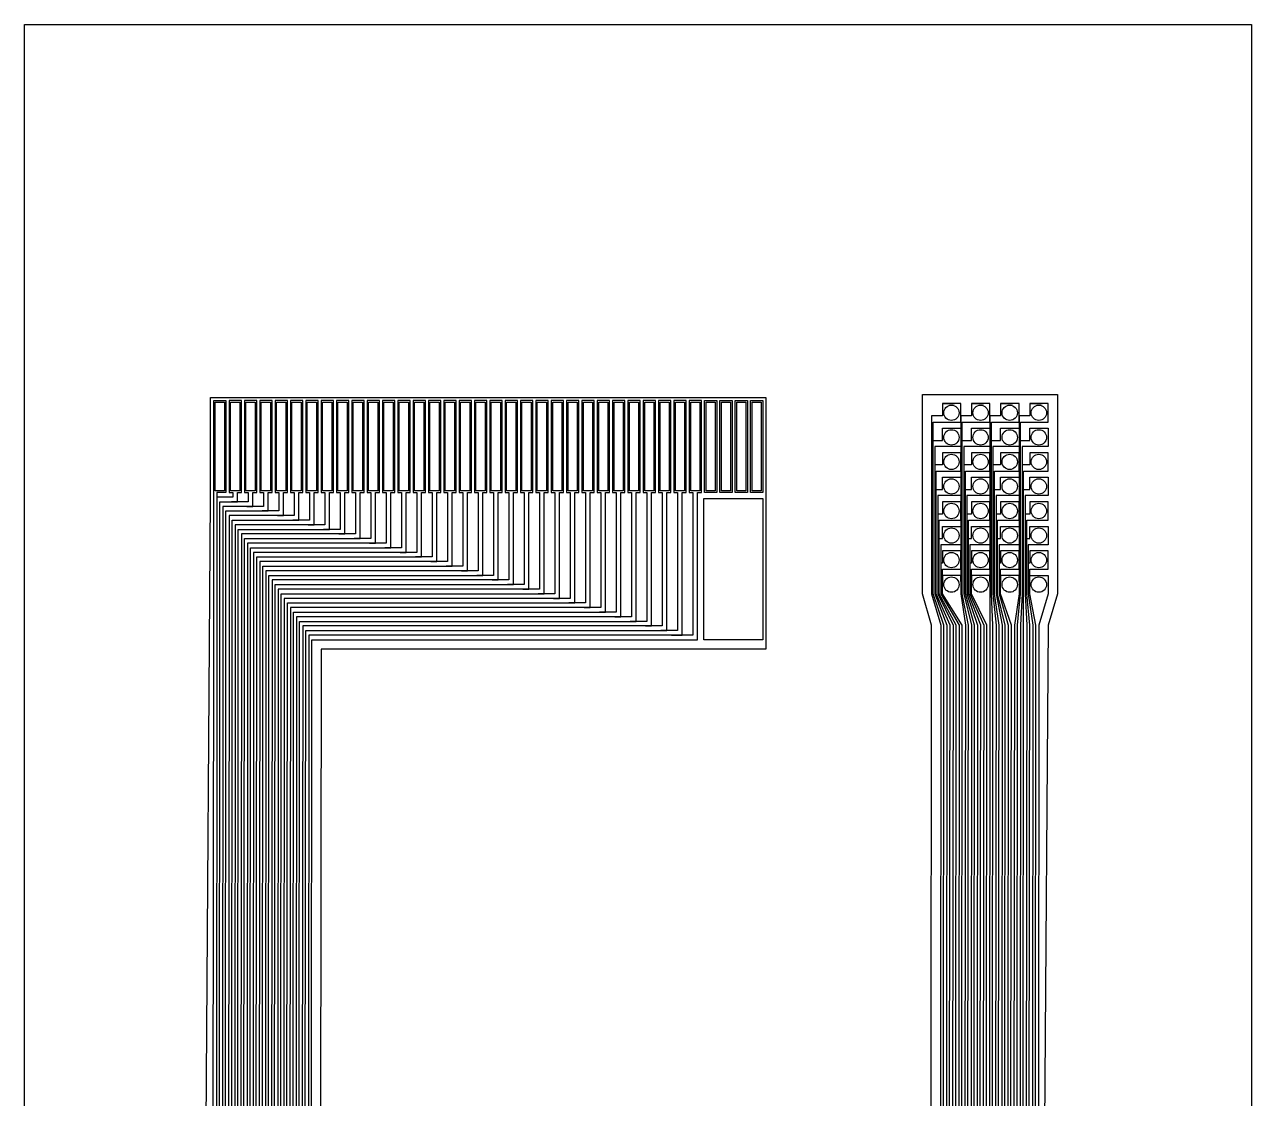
# Model space of a CAD drawing. Header units: inches. Extents: x 17.9 to 57.9, y 13.1 to 83.1.
# Drawn here: x 17.86 to 57.86, y 48.15 to 83.15 of the extents above; entities that cross this region are included whole.
import ezdxf

# ---------------------------------------------------------------- set-up
doc = ezdxf.new("R2010")
doc.units = ezdxf.units.IN
doc.header["$MEASUREMENT"] = 0
for name, color, linetype in [('Foil', 5, 'Continuous'), ('Hole', 1, 'Continuous'), ('Outline', 93, 'Continuous')]:
    doc.layers.add(name, color=color, linetype=linetype)

msp = doc.modelspace()

# ---------------------------------------------------------------- linework, layer by layer
at = {"layer": 'Foil'}
for p, q in [((17.859, 13.148), (17.859, 83.148)), ((17.859, 83.148), (57.859, 83.148)), ((57.859, 83.148), (57.859, 13.148)), ((24.027, 67.896), (24.027, 70.896)), ((24.027, 70.896), (24.427, 70.896)), ((24.427, 70.896), (24.427, 67.896)), ((24.927, 70.896), (24.527, 70.896)), ((24.527, 70.896), (24.527, 67.896)), ((24.927, 67.896), (24.927, 70.896)), ((25.427, 70.896), (25.027, 70.896)), ((25.027, 70.896), (25.027, 67.896)), ((25.427, 67.896), (25.427, 70.896)), ((25.927, 70.896), (25.527, 70.896)), ((25.527, 70.896), (25.527, 67.896)), ((25.927, 67.896), (25.927, 70.896)), ((26.427, 70.896), (26.027, 70.896)), ((26.027, 70.896), (26.027, 67.896)), ((26.427, 67.896), (26.427, 70.896)), ((26.927, 70.896), (26.527, 70.896)), ((26.527, 70.896), (26.527, 67.896)), ((26.927, 67.896), (26.927, 70.896)), ((27.427, 70.896), (27.027, 70.896)), ((27.027, 70.896), (27.027, 67.896)), ((27.427, 67.896), (27.427, 70.896)), ((27.927, 70.896), (27.527, 70.896)), ((27.527, 70.896), (27.527, 67.896)), ((27.927, 67.896), (27.927, 70.896)), ((28.427, 70.896), (28.027, 70.896)), ((28.027, 70.896), (28.027, 67.896)), ((28.427, 67.896), (28.427, 70.896)), ((28.927, 70.896), (28.527, 70.896)), ((28.527, 70.896), (28.527, 67.896)), ((28.927, 67.896), (28.927, 70.896)), ((29.427, 70.896), (29.027, 70.896)), ((29.027, 70.896), (29.027, 67.896)), ((29.427, 67.896), (29.427, 70.896)), ((29.927, 70.896), (29.527, 70.896)), ((29.527, 70.896), (29.527, 67.896)), ((29.927, 67.896), (29.927, 70.896)), ((30.427, 70.896), (30.027, 70.896)), ((30.027, 70.896), (30.027, 67.896)), ((30.427, 67.896), (30.427, 70.896)), ((30.927, 70.896), (30.527, 70.896)), ((30.527, 70.896), (30.527, 67.896)), ((30.927, 67.896), (30.927, 70.896)), ((31.427, 70.896), (31.027, 70.896)), ((31.027, 70.896), (31.027, 67.896)), ((31.427, 67.896), (31.427, 70.896)), ((31.927, 70.896), (31.527, 70.896)), ((31.527, 70.896), (31.527, 67.896)), ((31.927, 67.896), (31.927, 70.896)), ((32.427, 70.896), (32.027, 70.896)), ((32.027, 70.896), (32.027, 67.896)), ((32.427, 67.896), (32.427, 70.896)), ((32.927, 70.896), (32.527, 70.896)), ((32.527, 70.896), (32.527, 67.896)), ((32.927, 67.896), (32.927, 70.896)), ((33.427, 70.896), (33.027, 70.896)), ((33.027, 70.896), (33.027, 67.896)), ((33.427, 67.896), (33.427, 70.896)), ((33.927, 70.896), (33.527, 70.896)), ((33.527, 70.896), (33.527, 67.896)), ((33.927, 67.896), (33.927, 70.896)), ((34.427, 70.896), (34.027, 70.896)), ((34.027, 70.896), (34.027, 67.896)), ((34.427, 67.896), (34.427, 70.896)), ((34.927, 70.896), (34.527, 70.896)), ((34.527, 70.896), (34.527, 67.896)), ((34.927, 67.896), (34.927, 70.896)), ((35.427, 70.896), (35.027, 70.896)), ((35.027, 70.896), (35.027, 67.896)), ((35.427, 67.896), (35.427, 70.896)), ((35.927, 70.896), (35.527, 70.896)), ((35.527, 70.896), (35.527, 67.896)), ((35.927, 67.896), (35.927, 70.896)), ((36.427, 70.896), (36.027, 70.896)), ((36.027, 70.896), (36.027, 67.896)), ((36.427, 67.896), (36.427, 70.896)), ((36.927, 70.896), (36.527, 70.896)), ((36.527, 70.896), (36.527, 67.896)), ((36.927, 67.896), (36.927, 70.896)), ((37.427, 70.896), (37.027, 70.896)), ((37.027, 70.896), (37.027, 67.896)), ((37.427, 67.896), (37.427, 70.896)), ((37.927, 70.896), (37.527, 70.896)), ((37.527, 70.896), (37.527, 67.896)), ((37.927, 67.896), (37.927, 70.896)), ((38.427, 70.896), (38.027, 70.896)), ((38.027, 70.896), (38.027, 67.896)), ((38.427, 67.896), (38.427, 70.896)), ((38.927, 70.896), (38.527, 70.896)), ((38.527, 70.896), (38.527, 67.896)), ((38.927, 67.896), (38.927, 70.896)), ((39.427, 70.896), (39.027, 70.896)), ((39.027, 70.896), (39.027, 67.896)), ((39.427, 67.896), (39.427, 70.896)), ((39.927, 70.896), (39.527, 70.896)), ((39.527, 70.896), (39.527, 67.896)), ((39.927, 67.896), (39.927, 70.896)), ((40.027, 67.896), (40.027, 70.896)), ((40.027, 70.896), (40.427, 70.896)), ((40.427, 70.896), (40.427, 67.896)), ((40.527, 67.896), (40.527, 70.896)), ((40.527, 70.896), (40.927, 70.896)), ((40.927, 70.896), (40.927, 67.896)), ((41.027, 67.896), (41.027, 70.896)), ((41.027, 70.896), (41.427, 70.896)), ((41.427, 70.896), (41.427, 67.896)), ((41.527, 67.896), (41.527, 70.896)), ((41.527, 70.896), (41.927, 70.896)), ((41.927, 70.896), (41.927, 67.896)), ((47.781, 70.794), (48.181, 70.794)), ((48.381, 70.794), (47.781, 70.794)), ((47.781, 70.794), (47.781, 70.394)), ((48.381, 70.194), (48.381, 70.794)), ((48.731, 70.794), (49.131, 70.794)), ((49.331, 70.794), (48.731, 70.794)), ((48.731, 70.794), (48.731, 70.394)), ((49.331, 70.194), (49.331, 70.794)), ((49.681, 70.794), (50.081, 70.794)), ((50.281, 70.794), (49.681, 70.794)), ((49.681, 70.794), (49.681, 70.394)), ((50.281, 70.194), (50.281, 70.794)), ((50.631, 70.794), (51.031, 70.794)), ((51.231, 70.794), (50.631, 70.794)), ((50.631, 70.794), (50.631, 70.394)), ((51.231, 70.194), (51.231, 70.794)), ((47.781, 70.394), (47.431, 70.394)), ((47.431, 70.394), (47.431, 64.594)), ((47.481, 64.594), (47.481, 70.194)), ((47.481, 70.194), (48.381, 70.194)), ((48.731, 70.394), (48.381, 70.394)), ((48.381, 70.394), (48.381, 64.594)), ((48.431, 64.594), (48.431, 70.194)), ((48.431, 70.194), (49.331, 70.194)), ((49.681, 70.394), (49.331, 70.394)), ((49.331, 70.394), (49.331, 64.594)), ((49.381, 64.594), (49.381, 70.194)), ((49.381, 70.194), (50.281, 70.194)), ((50.631, 70.394), (50.281, 70.394)), ((50.281, 70.394), (50.281, 64.594)), ((50.331, 64.594), (50.331, 70.194)), ((50.331, 70.194), (51.231, 70.194)), ((47.781, 69.594), (47.781, 69.994)), ((47.781, 69.994), (48.381, 69.994)), ((48.381, 69.994), (48.381, 69.394)), ((48.731, 69.594), (48.731, 69.994)), ((48.731, 69.994), (49.331, 69.994)), ((49.331, 69.994), (49.331, 69.394)), ((49.681, 69.594), (49.681, 69.994)), ((49.681, 69.994), (50.281, 69.994)), ((50.281, 69.994), (50.281, 69.394)), ((50.631, 69.594), (50.631, 69.994)), ((50.631, 69.994), (51.231, 69.994)), ((51.231, 69.994), (51.231, 69.394)), ((47.481, 69.394), (47.481, 69.594)), ((47.481, 69.594), (47.781, 69.594)), ((48.381, 69.394), (47.531, 69.394)), ((47.531, 69.394), (47.531, 68.794)), ((48.431, 69.394), (48.431, 69.594)), ((48.431, 69.594), (48.731, 69.594)), ((49.331, 69.394), (48.481, 69.394)), ((48.481, 69.394), (48.481, 68.794)), ((49.381, 69.394), (49.381, 69.594)), ((49.381, 69.594), (49.681, 69.594)), ((50.281, 69.394), (49.431, 69.394)), ((49.431, 69.394), (49.431, 68.794)), ((50.331, 69.394), (50.331, 69.594)), ((50.331, 69.594), (50.631, 69.594)), ((51.231, 69.394), (50.381, 69.394)), ((50.381, 69.394), (50.381, 68.794)), ((48.381, 69.194), (47.781, 69.194)), ((47.781, 69.194), (47.781, 68.794)), ((48.381, 68.594), (48.381, 69.194)), ((49.331, 69.194), (48.731, 69.194)), ((48.731, 69.194), (48.731, 68.794)), ((49.331, 68.594), (49.331, 69.194)), ((50.281, 69.194), (49.681, 69.194)), ((49.681, 69.194), (49.681, 68.794)), ((50.281, 68.594), (50.281, 69.194)), ((51.231, 69.194), (50.631, 69.194)), ((50.631, 69.194), (50.631, 68.794)), ((51.231, 68.594), (51.231, 69.194)), ((47.781, 68.794), (47.531, 68.794)), ((47.531, 68.794), (47.531, 64.594)), ((47.531, 68.794), (47.531, 68.594)), ((47.581, 64.594), (47.581, 68.594)), ((47.581, 68.594), (48.381, 68.594)), ((48.731, 68.794), (48.481, 68.794)), ((48.481, 68.794), (48.481, 64.594)), ((48.481, 68.794), (48.481, 68.594)), ((48.531, 64.594), (48.531, 68.594)), ((48.531, 68.594), (49.331, 68.594)), ((49.681, 68.794), (49.431, 68.794)), ((49.431, 68.794), (49.431, 64.594)), ((49.431, 68.794), (49.431, 68.594)), ((49.481, 64.594), (49.481, 68.594)), ((49.481, 68.594), (50.281, 68.594)), ((50.631, 68.794), (50.381, 68.794)), ((50.381, 68.794), (50.381, 64.594)), ((50.381, 68.794), (50.381, 68.594)), ((50.431, 64.594), (50.431, 68.594)), ((50.431, 68.594), (51.231, 68.594)), ((47.781, 67.994), (47.781, 68.394)), ((47.781, 68.394), (48.381, 68.394)), ((48.381, 68.394), (48.381, 67.794)), ((48.731, 67.994), (48.731, 68.394)), ((48.731, 68.394), (49.331, 68.394)), ((49.331, 68.394), (49.331, 67.794)), ((49.681, 67.994), (49.681, 68.394)), ((49.681, 68.394), (50.281, 68.394)), ((50.281, 68.394), (50.281, 67.794)), ((50.631, 67.994), (50.631, 68.394)), ((50.631, 68.394), (51.231, 68.394)), ((51.231, 68.394), (51.231, 67.794)), ((24.027, 63.096), (24.027, 67.896)), ((24.427, 67.896), (24.127, 67.896)), ((24.127, 67.896), (24.127, 67.746)), ((24.652, 67.746), (24.127, 67.746)), ((24.127, 67.746), (24.127, 63.096)), ((24.127, 67.746), (24.127, 67.546)), ((24.527, 67.896), (24.652, 67.896)), ((24.652, 67.896), (24.652, 67.746)), ((24.802, 67.596), (24.802, 67.896)), ((24.802, 67.896), (24.927, 67.896)), ((25.027, 67.896), (25.152, 67.896)), ((25.152, 67.896), (25.152, 67.596)), ((25.302, 67.446), (25.302, 67.896)), ((25.302, 67.896), (25.427, 67.896)), ((25.527, 67.896), (25.652, 67.896)), ((25.652, 67.896), (25.652, 67.446)), ((25.802, 67.296), (25.802, 67.896)), ((25.802, 67.896), (25.927, 67.896)), ((26.027, 67.896), (26.152, 67.896)), ((26.152, 67.896), (26.152, 67.296)), ((26.302, 67.146), (26.302, 67.896)), ((26.302, 67.896), (26.427, 67.896)), ((26.527, 67.896), (26.652, 67.896)), ((26.652, 67.896), (26.652, 67.146)), ((26.802, 66.996), (26.802, 67.896)), ((26.802, 67.896), (26.927, 67.896)), ((27.027, 67.896), (27.152, 67.896)), ((27.152, 67.896), (27.152, 66.996)), ((27.302, 66.846), (27.302, 67.896)), ((27.302, 67.896), (27.427, 67.896)), ((27.527, 67.896), (27.652, 67.896)), ((27.652, 67.896), (27.652, 66.846)), ((27.802, 66.696), (27.802, 67.896)), ((27.802, 67.896), (27.927, 67.896)), ((28.027, 67.896), (28.152, 67.896)), ((28.152, 67.896), (28.152, 66.696)), ((28.302, 66.546), (28.302, 67.896)), ((28.302, 67.896), (28.427, 67.896)), ((28.527, 67.896), (28.652, 67.896)), ((28.652, 67.896), (28.652, 66.546)), ((28.802, 66.396), (28.802, 67.896)), ((28.802, 67.896), (28.927, 67.896)), ((29.027, 67.896), (29.152, 67.896)), ((29.152, 67.896), (29.152, 66.396)), ((29.302, 66.246), (29.302, 67.896)), ((29.302, 67.896), (29.427, 67.896)), ((29.527, 67.896), (29.652, 67.896)), ((29.652, 67.896), (29.652, 66.246)), ((29.802, 66.096), (29.802, 67.896)), ((29.802, 67.896), (29.927, 67.896)), ((30.027, 67.896), (30.152, 67.896)), ((30.152, 67.896), (30.152, 66.096)), ((30.302, 65.946), (30.302, 67.896)), ((30.302, 67.896), (30.427, 67.896)), ((30.527, 67.896), (30.652, 67.896)), ((30.652, 67.896), (30.652, 65.946)), ((30.802, 65.796), (30.802, 67.896)), ((30.802, 67.896), (30.927, 67.896)), ((31.027, 67.896), (31.152, 67.896)), ((31.152, 67.896), (31.152, 65.796)), ((31.302, 65.646), (31.302, 67.896)), ((31.302, 67.896), (31.427, 67.896)), ((31.527, 67.896), (31.652, 67.896)), ((31.652, 67.896), (31.652, 65.646)), ((31.802, 65.496), (31.802, 67.896)), ((31.802, 67.896), (31.927, 67.896)), ((32.027, 67.896), (32.152, 67.896)), ((32.152, 67.896), (32.152, 65.496)), ((32.302, 65.346), (32.302, 67.896)), ((32.302, 67.896), (32.427, 67.896)), ((32.527, 67.896), (32.652, 67.896)), ((32.652, 67.896), (32.652, 65.346)), ((32.802, 65.196), (32.802, 67.896)), ((32.802, 67.896), (32.927, 67.896)), ((33.027, 67.896), (33.152, 67.896)), ((33.152, 67.896), (33.152, 65.196)), ((33.302, 65.046), (33.302, 67.896)), ((33.302, 67.896), (33.427, 67.896)), ((33.527, 67.896), (33.652, 67.896)), ((33.652, 67.896), (33.652, 65.046)), ((33.802, 64.896), (33.802, 67.896)), ((33.802, 67.896), (33.927, 67.896)), ((34.027, 67.896), (34.152, 67.896)), ((34.152, 67.896), (34.152, 64.896)), ((34.302, 64.746), (34.302, 67.896)), ((34.302, 67.896), (34.427, 67.896)), ((34.527, 67.896), (34.652, 67.896)), ((34.652, 67.896), (34.652, 64.746)), ((34.802, 64.596), (34.802, 67.896)), ((34.802, 67.896), (34.927, 67.896)), ((35.027, 67.896), (35.152, 67.896)), ((35.152, 67.896), (35.152, 64.596)), ((35.302, 64.446), (35.302, 67.896)), ((35.302, 67.896), (35.427, 67.896)), ((35.527, 67.896), (35.652, 67.896)), ((35.652, 67.896), (35.652, 64.446)), ((35.802, 64.296), (35.802, 67.896)), ((35.802, 67.896), (35.927, 67.896)), ((36.027, 67.896), (36.152, 67.896)), ((36.152, 67.896), (36.152, 64.296)), ((36.302, 64.146), (36.302, 67.896)), ((36.302, 67.896), (36.427, 67.896)), ((36.527, 67.896), (36.652, 67.896)), ((36.652, 67.896), (36.652, 64.146)), ((36.802, 63.996), (36.802, 67.896)), ((36.802, 67.896), (36.927, 67.896)), ((37.027, 67.896), (37.152, 67.896)), ((37.152, 67.896), (37.152, 63.996)), ((37.302, 63.846), (37.302, 67.896)), ((37.302, 67.896), (37.427, 67.896)), ((37.527, 67.896), (37.652, 67.896)), ((37.652, 67.896), (37.652, 63.846)), ((37.802, 63.696), (37.802, 67.896)), ((37.802, 67.896), (37.927, 67.896)), ((38.027, 67.896), (38.152, 67.896)), ((38.152, 67.896), (38.152, 63.696)), ((38.302, 63.546), (38.302, 67.896)), ((38.302, 67.896), (38.427, 67.896)), ((38.527, 67.896), (38.652, 67.896)), ((38.652, 67.896), (38.652, 63.546)), ((38.802, 63.396), (38.802, 67.896)), ((38.802, 67.896), (38.927, 67.896)), ((39.027, 67.896), (39.152, 67.896)), ((39.152, 67.896), (39.152, 63.396)), ((39.302, 63.246), (39.302, 67.896)), ((39.302, 67.896), (39.427, 67.896)), ((39.527, 67.896), (39.652, 67.896)), ((39.652, 67.896), (39.652, 63.246)), ((39.802, 63.096), (39.802, 67.896)), ((39.802, 67.896), (39.927, 67.896)), ((40.002, 63.096), (40.002, 67.696)), ((40.002, 67.696), (41.927, 67.696)), ((40.427, 67.896), (40.027, 67.896)), ((40.927, 67.896), (40.527, 67.896)), ((41.427, 67.896), (41.027, 67.896)), ((41.927, 67.896), (41.527, 67.896)), ((41.927, 67.696), (41.927, 63.096)), ((47.581, 67.794), (47.581, 67.994)), ((47.581, 67.994), (47.781, 67.994)), ((48.381, 67.794), (47.631, 67.794)), ((47.631, 67.794), (47.631, 67.194)), ((48.531, 67.794), (48.531, 67.994)), ((48.531, 67.994), (48.731, 67.994)), ((49.331, 67.794), (48.581, 67.794)), ((48.581, 67.794), (48.581, 67.194)), ((49.481, 67.794), (49.481, 67.994)), ((49.481, 67.994), (49.681, 67.994)), ((50.281, 67.794), (49.531, 67.794)), ((49.531, 67.794), (49.531, 67.194)), ((50.431, 67.794), (50.431, 67.994)), ((50.431, 67.994), (50.631, 67.994)), ((51.231, 67.794), (50.481, 67.794)), ((50.481, 67.794), (50.481, 67.194)), ((24.227, 63.096), (24.227, 67.596)), ((24.227, 67.596), (24.802, 67.596)), ((25.652, 67.446), (24.327, 67.446)), ((24.327, 67.446), (24.327, 63.096)), ((24.427, 63.096), (24.427, 67.296)), ((24.427, 67.296), (25.802, 67.296)), ((24.802, 67.596), (24.602, 67.596)), ((25.152, 67.596), (24.802, 67.596)), ((25.102, 67.446), (25.302, 67.446)), ((25.802, 67.296), (25.602, 67.296)), ((26.152, 67.296), (25.802, 67.296)), ((48.381, 67.594), (47.781, 67.594)), ((47.781, 67.594), (47.781, 67.194)), ((48.381, 66.994), (48.381, 67.594)), ((49.331, 67.594), (48.731, 67.594)), ((48.731, 67.594), (48.731, 67.194)), ((49.331, 66.994), (49.331, 67.594)), ((50.281, 67.594), (49.681, 67.594)), ((49.681, 67.594), (49.681, 67.194)), ((50.281, 66.994), (50.281, 67.594)), ((51.231, 67.594), (50.631, 67.594)), ((50.631, 67.594), (50.631, 67.194)), ((51.231, 66.994), (51.231, 67.594)), ((26.652, 67.146), (24.527, 67.146)), ((24.527, 67.146), (24.527, 63.096)), ((24.627, 63.096), (24.627, 66.996)), ((24.627, 66.996), (26.802, 66.996)), ((27.652, 66.846), (24.727, 66.846)), ((24.727, 66.846), (24.727, 63.096)), ((26.102, 67.146), (26.302, 67.146)), ((26.802, 66.996), (26.602, 66.996)), ((27.152, 66.996), (26.802, 66.996)), ((27.102, 66.846), (27.302, 66.846)), ((47.781, 67.194), (47.631, 67.194)), ((47.631, 67.194), (47.631, 64.594)), ((47.631, 67.194), (47.631, 66.994)), ((47.681, 64.594), (47.681, 66.994)), ((47.681, 66.994), (48.381, 66.994)), ((48.731, 67.194), (48.581, 67.194)), ((48.581, 67.194), (48.581, 64.594)), ((48.581, 67.194), (48.581, 66.994)), ((48.631, 64.594), (48.631, 66.994)), ((48.631, 66.994), (49.331, 66.994)), ((49.681, 67.194), (49.531, 67.194)), ((49.531, 67.194), (49.531, 64.594)), ((49.531, 67.194), (49.531, 66.994)), ((49.581, 64.594), (49.581, 66.994)), ((49.581, 66.994), (50.281, 66.994)), ((50.631, 67.194), (50.481, 67.194)), ((50.481, 67.194), (50.481, 64.594)), ((50.481, 67.194), (50.481, 66.994)), ((50.531, 64.594), (50.531, 66.994)), ((50.531, 66.994), (51.231, 66.994)), ((24.827, 63.096), (24.827, 66.696)), ((24.827, 66.696), (27.802, 66.696)), ((28.652, 66.546), (24.927, 66.546)), ((24.927, 66.546), (24.927, 63.096)), ((27.802, 66.696), (27.602, 66.696)), ((28.152, 66.696), (27.802, 66.696)), ((28.102, 66.546), (28.302, 66.546)), ((47.781, 66.394), (47.781, 66.794)), ((47.781, 66.794), (48.381, 66.794)), ((48.381, 66.794), (48.381, 66.194)), ((48.731, 66.394), (48.731, 66.794)), ((48.731, 66.794), (49.331, 66.794)), ((49.331, 66.794), (49.331, 66.194)), ((49.681, 66.394), (49.681, 66.794)), ((49.681, 66.794), (50.281, 66.794)), ((50.281, 66.794), (50.281, 66.194)), ((50.631, 66.394), (50.631, 66.794)), ((50.631, 66.794), (51.231, 66.794)), ((51.231, 66.794), (51.231, 66.194)), ((25.027, 63.096), (25.027, 66.396)), ((25.027, 66.396), (28.802, 66.396)), ((29.652, 66.246), (25.127, 66.246)), ((25.127, 66.246), (25.127, 63.096)), ((25.227, 63.096), (25.227, 66.096)), ((25.227, 66.096), (29.802, 66.096)), ((28.802, 66.396), (28.602, 66.396)), ((29.152, 66.396), (28.802, 66.396)), ((29.102, 66.246), (29.302, 66.246)), ((29.802, 66.096), (29.602, 66.096)), ((30.152, 66.096), (29.802, 66.096)), ((47.681, 66.194), (47.681, 66.394)), ((47.681, 66.394), (47.781, 66.394)), ((48.381, 66.194), (47.731, 66.194)), ((47.731, 66.194), (47.731, 65.594)), ((48.631, 66.194), (48.631, 66.394)), ((48.631, 66.394), (48.731, 66.394)), ((49.331, 66.194), (48.681, 66.194)), ((48.681, 66.194), (48.681, 65.594)), ((49.581, 66.194), (49.581, 66.394)), ((49.581, 66.394), (49.681, 66.394)), ((50.281, 66.194), (49.631, 66.194)), ((49.631, 66.194), (49.631, 65.594)), ((50.531, 66.194), (50.531, 66.394)), ((50.531, 66.394), (50.631, 66.394)), ((51.231, 66.194), (50.581, 66.194)), ((50.581, 66.194), (50.581, 65.594)), ((30.652, 65.946), (25.327, 65.946)), ((25.327, 65.946), (25.327, 63.096)), ((25.427, 63.096), (25.427, 65.796)), ((25.427, 65.796), (30.802, 65.796)), ((31.652, 65.646), (25.527, 65.646)), ((25.527, 65.646), (25.527, 63.096)), ((30.102, 65.946), (30.302, 65.946)), ((30.802, 65.796), (30.602, 65.796)), ((31.152, 65.796), (30.802, 65.796)), ((31.102, 65.646), (31.302, 65.646)), ((48.381, 65.994), (47.781, 65.994)), ((47.781, 65.994), (47.781, 65.594)), ((48.381, 65.394), (48.381, 65.994)), ((49.331, 65.994), (48.731, 65.994)), ((48.731, 65.994), (48.731, 65.594)), ((49.331, 65.394), (49.331, 65.994)), ((50.281, 65.994), (49.681, 65.994)), ((49.681, 65.994), (49.681, 65.594)), ((50.281, 65.394), (50.281, 65.994)), ((51.231, 65.994), (50.631, 65.994)), ((50.631, 65.994), (50.631, 65.594)), ((51.231, 65.394), (51.231, 65.994)), ((25.627, 63.096), (25.627, 65.496)), ((25.627, 65.496), (31.802, 65.496)), ((32.652, 65.346), (25.727, 65.346)), ((25.727, 65.346), (25.727, 63.096)), ((31.802, 65.496), (31.602, 65.496)), ((32.152, 65.496), (31.802, 65.496)), ((32.102, 65.346), (32.302, 65.346)), ((47.731, 65.594), (47.731, 65.394)), ((47.781, 65.594), (47.731, 65.594)), ((47.731, 65.594), (47.731, 64.594)), ((47.781, 64.594), (47.781, 65.394)), ((47.781, 65.394), (48.381, 65.394)), ((48.681, 65.594), (48.681, 65.394)), ((48.731, 65.594), (48.681, 65.594)), ((48.681, 65.594), (48.681, 64.594)), ((48.731, 64.594), (48.731, 65.394)), ((48.731, 65.394), (49.331, 65.394)), ((49.631, 65.594), (49.631, 65.394)), ((49.681, 65.594), (49.631, 65.594)), ((49.631, 65.594), (49.631, 64.594)), ((49.681, 64.594), (49.681, 65.394)), ((49.681, 65.394), (50.281, 65.394)), ((50.581, 65.594), (50.581, 65.394)), ((50.631, 65.594), (50.581, 65.594)), ((50.581, 65.594), (50.581, 64.594)), ((50.631, 64.594), (50.631, 65.394)), ((50.631, 65.394), (51.231, 65.394)), ((25.827, 63.096), (25.827, 65.196)), ((25.827, 65.196), (32.802, 65.196)), ((33.652, 65.046), (25.927, 65.046)), ((25.927, 65.046), (25.927, 63.096)), ((26.027, 63.096), (26.027, 64.896)), ((26.027, 64.896), (33.802, 64.896)), ((32.802, 65.196), (32.602, 65.196)), ((33.152, 65.196), (32.802, 65.196)), ((33.102, 65.046), (33.302, 65.046)), ((33.802, 64.896), (33.602, 64.896)), ((34.152, 64.896), (33.802, 64.896)), ((48.381, 65.194), (47.781, 65.194)), ((47.781, 65.194), (47.781, 64.994)), ((48.381, 64.994), (48.381, 65.194)), ((49.331, 65.194), (48.731, 65.194)), ((48.731, 65.194), (48.731, 64.994)), ((49.331, 64.994), (49.331, 65.194)), ((50.281, 65.194), (49.681, 65.194)), ((49.681, 65.194), (49.681, 64.994)), ((50.281, 64.994), (50.281, 65.194)), ((50.631, 64.994), (50.631, 65.194)), ((50.631, 65.194), (51.231, 65.194)), ((51.231, 65.194), (51.231, 64.594)), ((34.652, 64.746), (26.127, 64.746)), ((26.127, 64.746), (26.127, 63.096)), ((26.227, 63.096), (26.227, 64.596)), ((26.227, 64.596), (34.802, 64.596)), ((35.652, 64.446), (26.327, 64.446)), ((26.327, 64.446), (26.327, 63.096)), ((34.102, 64.746), (34.302, 64.746)), ((34.802, 64.596), (34.602, 64.596)), ((35.152, 64.596), (34.802, 64.596)), ((35.102, 64.446), (35.302, 64.446)), ((47.431, 64.594), (47.731, 63.572)), ((47.831, 63.572), (47.481, 64.594)), ((47.531, 64.594), (47.931, 63.572)), ((48.031, 63.572), (47.581, 64.594)), ((47.631, 64.594), (48.131, 63.572)), ((48.231, 63.572), (47.681, 64.594)), ((47.731, 64.594), (48.331, 63.572)), ((48.431, 63.572), (47.781, 64.594)), ((48.381, 64.594), (48.531, 63.572)), ((48.631, 63.572), (48.431, 64.594)), ((48.481, 64.594), (48.731, 63.572)), ((48.831, 63.572), (48.531, 64.594)), ((48.581, 64.594), (48.931, 63.572)), ((49.031, 63.572), (48.631, 64.594)), ((48.681, 64.594), (49.131, 63.572)), ((49.231, 63.572), (48.731, 64.594)), ((49.331, 64.594), (49.331, 63.572)), ((49.431, 63.572), (49.381, 64.594)), ((49.431, 64.594), (49.531, 63.572)), ((49.631, 63.572), (49.481, 64.594)), ((49.531, 64.594), (49.731, 63.572)), ((49.831, 63.572), (49.581, 64.594)), ((49.631, 64.594), (49.931, 63.572)), ((50.031, 63.572), (49.681, 64.594)), ((50.281, 64.594), (50.131, 63.572)), ((50.231, 63.572), (50.331, 64.594)), ((50.381, 64.594), (50.331, 63.572)), ((50.431, 63.572), (50.431, 64.594)), ((50.481, 64.594), (50.531, 63.572)), ((50.631, 63.572), (50.531, 64.594)), ((50.581, 64.594), (50.731, 63.572)), ((50.831, 63.572), (50.631, 64.594)), ((51.231, 64.594), (50.931, 63.572)), ((26.427, 63.096), (26.427, 64.296)), ((26.427, 64.296), (35.802, 64.296)), ((36.652, 64.146), (26.527, 64.146)), ((26.527, 64.146), (26.527, 63.096)), ((35.802, 64.296), (35.602, 64.296)), ((36.152, 64.296), (35.802, 64.296)), ((36.102, 64.146), (36.302, 64.146)), ((26.627, 63.096), (26.627, 63.996)), ((26.627, 63.996), (36.802, 63.996)), ((37.652, 63.846), (26.727, 63.846)), ((26.727, 63.846), (26.727, 63.096)), ((26.827, 63.096), (26.827, 63.696)), ((26.827, 63.696), (37.802, 63.696)), ((36.802, 63.996), (36.602, 63.996)), ((37.152, 63.996), (36.802, 63.996)), ((37.102, 63.846), (37.302, 63.846)), ((37.802, 63.696), (37.602, 63.696)), ((38.152, 63.696), (37.802, 63.696)), ((38.652, 63.546), (26.927, 63.546)), ((26.927, 63.546), (26.927, 63.096)), ((27.027, 63.096), (27.027, 63.396)), ((27.027, 63.396), (38.802, 63.396)), ((39.652, 63.246), (27.127, 63.246)), ((27.127, 63.246), (27.127, 63.096)), ((38.102, 63.546), (38.302, 63.546)), ((38.802, 63.396), (38.602, 63.396)), ((39.152, 63.396), (38.802, 63.396)), ((38.952, 63.246), (39.152, 63.246)), ((39.102, 63.246), (39.302, 63.246)), ((47.731, 63.572), (47.706, 36.529)), ((47.806, 36.529), (47.831, 63.572)), ((47.931, 63.572), (47.906, 36.529)), ((48.006, 36.529), (48.031, 63.572)), ((48.131, 63.572), (48.106, 36.529)), ((48.206, 36.529), (48.231, 63.572)), ((48.331, 63.572), (48.306, 36.529)), ((48.406, 36.529), (48.431, 63.572)), ((48.531, 63.572), (48.506, 36.529)), ((48.606, 36.529), (48.631, 63.572)), ((48.731, 63.572), (48.706, 36.529)), ((48.806, 36.529), (48.831, 63.572)), ((48.931, 63.572), (48.906, 36.529)), ((49.006, 36.529), (49.031, 63.572)), ((49.131, 63.572), (49.106, 36.529)), ((49.206, 36.529), (49.231, 63.572)), ((49.331, 63.572), (49.306, 36.529)), ((49.406, 36.529), (49.431, 63.572)), ((49.531, 63.572), (49.506, 36.529)), ((49.606, 36.529), (49.631, 63.572)), ((49.731, 63.572), (49.706, 36.529)), ((49.806, 36.529), (49.831, 63.572)), ((49.931, 63.572), (49.906, 36.529)), ((50.006, 36.529), (50.031, 63.572)), ((50.131, 63.572), (50.106, 36.529)), ((50.206, 36.529), (50.231, 63.572)), ((50.331, 63.572), (50.306, 36.529)), ((50.406, 36.529), (50.431, 63.572)), ((50.531, 63.572), (50.506, 36.529)), ((50.606, 36.529), (50.631, 63.572)), ((50.731, 63.572), (50.706, 36.529)), ((50.806, 36.529), (50.831, 63.572)), ((50.931, 63.572), (50.906, 36.529)), ((24.003, 36.053), (24.027, 63.096)), ((24.127, 63.096), (24.103, 36.053)), ((24.203, 36.053), (24.227, 63.096)), ((24.327, 63.096), (24.303, 36.053)), ((24.403, 36.053), (24.427, 63.096)), ((24.527, 63.096), (24.503, 36.053)), ((24.603, 36.053), (24.627, 63.096)), ((24.727, 63.096), (24.703, 36.053)), ((24.803, 36.053), (24.827, 63.096)), ((24.927, 63.096), (24.903, 36.053)), ((25.003, 36.053), (25.027, 63.096)), ((25.127, 63.096), (25.103, 36.053)), ((25.203, 36.053), (25.227, 63.096)), ((25.327, 63.096), (25.303, 36.053)), ((25.403, 36.053), (25.427, 63.096)), ((25.527, 63.096), (25.503, 36.053)), ((25.603, 36.053), (25.627, 63.096)), ((25.727, 63.096), (25.703, 36.053)), ((25.803, 36.053), (25.827, 63.096)), ((25.927, 63.096), (25.903, 36.053)), ((26.003, 36.053), (26.027, 63.096)), ((26.127, 63.096), (26.103, 36.053)), ((26.203, 36.053), (26.227, 63.096)), ((26.327, 63.096), (26.303, 36.053)), ((26.403, 36.053), (26.427, 63.096)), ((26.527, 63.096), (26.503, 36.053)), ((26.603, 36.053), (26.627, 63.096)), ((26.727, 63.096), (26.703, 36.053)), ((26.803, 36.053), (26.827, 63.096)), ((26.927, 63.096), (26.903, 36.053)), ((27.003, 36.053), (27.027, 63.096)), ((27.127, 63.096), (27.103, 36.053)), ((27.203, 36.053), (27.227, 63.096)), ((27.227, 63.096), (39.802, 63.096)), ((41.927, 63.096), (40.002, 63.096))]:
    msp.add_line(p, q, dxfattribs=at)
at = {"layer": 'Hole'}
for p, q in [((17.859, 13.148), (17.859, 83.148)), ((17.859, 83.148), (57.859, 83.148)), ((57.859, 83.148), (57.859, 13.148)), ((24.077, 67.946), (24.077, 70.846)), ((24.077, 70.846), (24.377, 70.846)), ((24.377, 70.846), (24.377, 67.946)), ((24.577, 67.946), (24.577, 70.846)), ((24.577, 70.846), (24.877, 70.846)), ((24.877, 70.846), (24.877, 67.946)), ((25.077, 67.946), (25.077, 70.846)), ((25.077, 70.846), (25.377, 70.846)), ((25.377, 70.846), (25.377, 67.946)), ((25.577, 67.946), (25.577, 70.846)), ((25.577, 70.846), (25.877, 70.846)), ((25.877, 70.846), (25.877, 67.946)), ((26.077, 67.946), (26.077, 70.846)), ((26.077, 70.846), (26.377, 70.846)), ((26.377, 70.846), (26.377, 67.946)), ((26.577, 67.946), (26.577, 70.846)), ((26.577, 70.846), (26.877, 70.846)), ((26.877, 70.846), (26.877, 67.946)), ((27.077, 67.946), (27.077, 70.846)), ((27.077, 70.846), (27.377, 70.846)), ((27.377, 70.846), (27.377, 67.946)), ((27.577, 67.946), (27.577, 70.846)), ((27.577, 70.846), (27.877, 70.846)), ((27.877, 70.846), (27.877, 67.946)), ((28.077, 67.946), (28.077, 70.846)), ((28.077, 70.846), (28.377, 70.846)), ((28.377, 70.846), (28.377, 67.946)), ((28.577, 67.946), (28.577, 70.846)), ((28.577, 70.846), (28.877, 70.846)), ((28.877, 70.846), (28.877, 67.946)), ((29.077, 67.946), (29.077, 70.846)), ((29.077, 70.846), (29.377, 70.846)), ((29.377, 70.846), (29.377, 67.946)), ((29.577, 67.946), (29.577, 70.846)), ((29.577, 70.846), (29.877, 70.846)), ((29.877, 70.846), (29.877, 67.946)), ((30.077, 67.946), (30.077, 70.846)), ((30.077, 70.846), (30.377, 70.846)), ((30.377, 70.846), (30.377, 67.946)), ((30.577, 67.946), (30.577, 70.846)), ((30.577, 70.846), (30.877, 70.846)), ((30.877, 70.846), (30.877, 67.946)), ((31.077, 67.946), (31.077, 70.846)), ((31.077, 70.846), (31.377, 70.846)), ((31.377, 70.846), (31.377, 67.946)), ((31.577, 67.946), (31.577, 70.846)), ((31.577, 70.846), (31.877, 70.846)), ((31.877, 70.846), (31.877, 67.946)), ((32.077, 67.946), (32.077, 70.846)), ((32.077, 70.846), (32.377, 70.846)), ((32.377, 70.846), (32.377, 67.946)), ((32.577, 67.946), (32.577, 70.846)), ((32.577, 70.846), (32.877, 70.846)), ((32.877, 70.846), (32.877, 67.946)), ((33.077, 67.946), (33.077, 70.846)), ((33.077, 70.846), (33.377, 70.846)), ((33.377, 70.846), (33.377, 67.946)), ((33.577, 67.946), (33.577, 70.846)), ((33.577, 70.846), (33.877, 70.846)), ((33.877, 70.846), (33.877, 67.946)), ((34.077, 67.946), (34.077, 70.846)), ((34.077, 70.846), (34.377, 70.846)), ((34.377, 70.846), (34.377, 67.946)), ((34.577, 67.946), (34.577, 70.846)), ((34.577, 70.846), (34.877, 70.846)), ((34.877, 70.846), (34.877, 67.946)), ((35.077, 67.946), (35.077, 70.846)), ((35.077, 70.846), (35.377, 70.846)), ((35.377, 70.846), (35.377, 67.946)), ((35.577, 67.946), (35.577, 70.846)), ((35.577, 70.846), (35.877, 70.846)), ((35.877, 70.846), (35.877, 67.946)), ((36.077, 67.946), (36.077, 70.846)), ((36.077, 70.846), (36.377, 70.846)), ((36.377, 70.846), (36.377, 67.946)), ((36.577, 67.946), (36.577, 70.846)), ((36.577, 70.846), (36.877, 70.846)), ((36.877, 70.846), (36.877, 67.946)), ((37.077, 67.946), (37.077, 70.846)), ((37.077, 70.846), (37.377, 70.846)), ((37.377, 70.846), (37.377, 67.946)), ((37.577, 67.946), (37.577, 70.846)), ((37.577, 70.846), (37.877, 70.846)), ((37.877, 70.846), (37.877, 67.946)), ((38.077, 67.946), (38.077, 70.846)), ((38.077, 70.846), (38.377, 70.846)), ((38.377, 70.846), (38.377, 67.946)), ((38.577, 67.946), (38.577, 70.846)), ((38.577, 70.846), (38.877, 70.846)), ((38.877, 70.846), (38.877, 67.946)), ((39.077, 67.946), (39.077, 70.846)), ((39.077, 70.846), (39.377, 70.846)), ((39.377, 70.846), (39.377, 67.946)), ((39.577, 67.946), (39.577, 70.846)), ((39.577, 70.846), (39.877, 70.846)), ((39.877, 70.846), (39.877, 67.946)), ((40.077, 67.946), (40.077, 70.846)), ((40.077, 70.846), (40.377, 70.846)), ((40.377, 70.846), (40.377, 67.946)), ((40.577, 67.946), (40.577, 70.846)), ((40.577, 70.846), (40.877, 70.846)), ((40.877, 70.846), (40.877, 67.946)), ((41.077, 67.946), (41.077, 70.846)), ((41.077, 70.846), (41.377, 70.846)), ((41.377, 70.846), (41.377, 67.946)), ((41.577, 67.946), (41.577, 70.846)), ((41.577, 70.846), (41.877, 70.846)), ((41.877, 70.846), (41.877, 67.946)), ((24.377, 67.946), (24.077, 67.946)), ((24.877, 67.946), (24.577, 67.946)), ((25.377, 67.946), (25.077, 67.946)), ((25.877, 67.946), (25.577, 67.946)), ((26.377, 67.946), (26.077, 67.946)), ((26.877, 67.946), (26.577, 67.946)), ((27.377, 67.946), (27.077, 67.946)), ((27.877, 67.946), (27.577, 67.946)), ((28.377, 67.946), (28.077, 67.946)), ((28.877, 67.946), (28.577, 67.946)), ((29.377, 67.946), (29.077, 67.946)), ((29.877, 67.946), (29.577, 67.946)), ((30.377, 67.946), (30.077, 67.946)), ((30.877, 67.946), (30.577, 67.946)), ((31.377, 67.946), (31.077, 67.946)), ((31.877, 67.946), (31.577, 67.946)), ((32.377, 67.946), (32.077, 67.946)), ((32.877, 67.946), (32.577, 67.946)), ((33.377, 67.946), (33.077, 67.946)), ((33.877, 67.946), (33.577, 67.946)), ((34.377, 67.946), (34.077, 67.946)), ((34.877, 67.946), (34.577, 67.946)), ((35.377, 67.946), (35.077, 67.946)), ((35.877, 67.946), (35.577, 67.946)), ((36.377, 67.946), (36.077, 67.946)), ((36.877, 67.946), (36.577, 67.946)), ((37.377, 67.946), (37.077, 67.946)), ((37.877, 67.946), (37.577, 67.946)), ((38.377, 67.946), (38.077, 67.946)), ((38.877, 67.946), (38.577, 67.946)), ((39.377, 67.946), (39.077, 67.946)), ((39.877, 67.946), (39.577, 67.946)), ((40.377, 67.946), (40.077, 67.946)), ((40.877, 67.946), (40.577, 67.946)), ((41.377, 67.946), (41.077, 67.946)), ((41.877, 67.946), (41.577, 67.946))]:
    msp.add_line(p, q, dxfattribs=at)
for centre in [(48.077, 70.494), (49.027, 70.494), (49.977, 70.494), (50.927, 70.494), (48.077, 69.694), (49.027, 69.694), (49.977, 69.694), (50.927, 69.694), (48.077, 68.894), (49.027, 68.894), (49.977, 68.894), (50.927, 68.894), (48.077, 68.094), (49.027, 68.094), (49.977, 68.094), (50.927, 68.094), (48.077, 67.294), (49.027, 67.294), (49.977, 67.294), (50.927, 67.294), (48.077, 66.494), (49.027, 66.494), (49.977, 66.494), (50.927, 66.494), (48.077, 65.694), (49.027, 65.694), (49.977, 65.694), (50.927, 65.694), (48.077, 64.894), (49.027, 64.894), (49.977, 64.894), (50.927, 64.894)]:
    msp.add_circle(centre, 0.25, dxfattribs=at)
at = {"layer": 'Outline'}
for p, q in [((17.859, 13.148), (17.859, 83.148)), ((17.859, 83.148), (57.859, 83.148)), ((57.859, 83.148), (57.859, 13.148)), ((23.927, 70.996), (42.027, 70.996)), ((23.927, 67.696), (23.927, 70.996)), ((42.027, 70.996), (42.027, 62.796)), ((47.131, 64.594), (47.131, 71.094)), ((47.131, 71.094), (51.531, 71.094)), ((51.531, 71.094), (51.531, 64.594)), ((23.703, 36.053), (23.927, 67.696)), ((47.431, 63.572), (47.131, 64.594)), ((51.531, 64.594), (51.231, 63.572)), ((47.406, 36.829), (47.431, 63.572)), ((51.231, 63.572), (51.006, 31.929)), ((27.527, 62.796), (27.503, 36.053)), ((42.027, 62.796), (27.527, 62.796))]:
    msp.add_line(p, q, dxfattribs=at)

doc.saveas('drawing.dxf')
